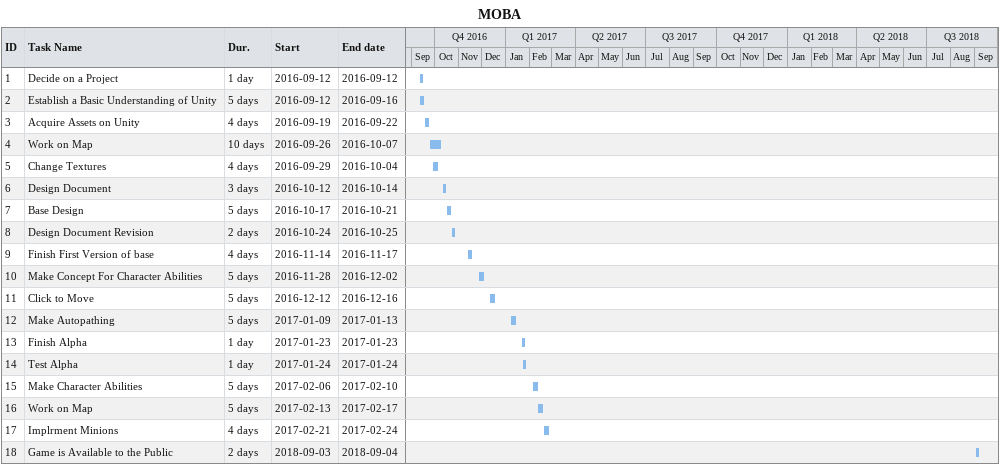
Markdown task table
MOBA

| ID | Task | Duration | Start | Finish |
|---|---|---|---|---|
| 1 | Decide on a Project | 1d | 2016-09-12 | 2016-09-12 |
| 2 | Establish a Basic Understanding of Unity | 5d | 2016-09-12 | 2016-09-16 |
| 3 | Acquire Assets on Unity | 4d | 2016-09-19 | 2016-09-22 |
| 4 | Work on Map | 10d | 2016-09-26 | 2016-10-07 |
| 5 | Change Textures | 4d | 2016-09-29 | 2016-10-04 |
| 6 | Design Document | 3d | 2016-10-12 | 2016-10-14 |
| 7 | Base Design | 5d | 2016-10-17 | 2016-10-21 |
| 8 | Design Document Revision | 2d | 2016-10-24 | 2016-10-25 |
| 9 | Finish First Version of base | 4d | 2016-11-14 | 2016-11-17 |
| 10 | Make Concept For Character Abilities | 5d | 2016-11-28 | 2016-12-02 |
| 11 | Click to Move | 5d | 2016-12-12 | 2016-12-16 |
| 12 | Make Autopathing | 5d | 2017-01-09 | 2017-01-13 |
| 13 | Finish Alpha | 1d | 2017-01-23 | 2017-01-23 |
| 14 | Test Alpha | 1d | 2017-01-24 | 2017-01-24 |
| 15 | Make Character Abilities | 5d | 2017-02-06 | 2017-02-10 |
| 16 | Work on Map | 5d | 2017-02-13 | 2017-02-17 |
| 17 | Implrment Minions | 4d | 2017-02-21 | 2017-02-24 |
| 18 | Game is Available to the Public | 2d | 2018-09-03 | 2018-09-04 |
